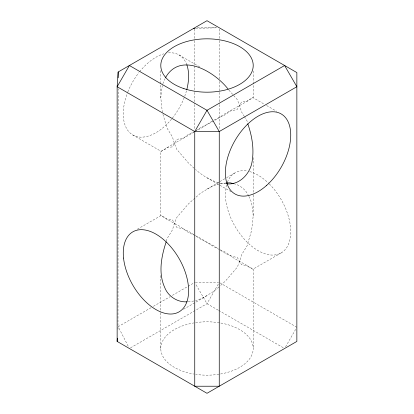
<?xml version="1.0" encoding="UTF-8"?>
<svg xmlns="http://www.w3.org/2000/svg" width="414" height="414" viewBox="0 0 414 414"><rect width="100%" height="100%" fill="white"/><g stroke="black" fill="none" stroke-linecap="round" stroke-linejoin="round"><path stroke-width="0.31" stroke-dasharray="2.07 1.55" d="M117.985 329.244L118.161 88.798M162.366 112.499L160.787 97.782L162.283 85.517M253.213 195.035L253.213 215.694L251.634 230.412L247.018 245.947L241.522 254.926L239.675 261.239L237.274 267.227L225.413 281.039L219.881 286.157M166.33 241.258L166.982 238.8L172.478 229.822L174.325 223.508L176.726 217.521L188.587 203.709L200.511 193.219L219.301 181.912M162.862 83.7L165.134 78.479M218.287 284.139L207 303.69L195.832 310.138M285.572 346.818L295.891 328.944M218.959 287.011L213.489 291.528L195.822 302.189M196.034 130.695L200.511 127.678L213.489 121.245L224.383 114.078L247.018 101.358L249.394 99.639L251.634 98.692L252.462 97.807L253.213 97.782L264.391 104.235M212.165 121.111L201.323 128.149L196.179 130.783M193.954 132.061C183.335 138.685 171.934 144.393 161.538 151.115L160.787 151.141L132.837 135.005M137.308 229.247L160.787 215.694L161.641 215.658L162.366 216.605L164.606 217.547L166.982 219.27L179.148 225.966L188.587 232.585L195.041 235.468L200.511 239.157L213.489 245.59L218.463 248.943M219.86 181.591L226.008 178.041M226.567 177.715L234.95 172.876M151.141 307.638L118.161 326.682L128.506 346.772M153.377 306.35L170.149 296.667M172.384 295.373L194.746 282.462M183.521 309.289L195.258 302.51M281.163 252.918L253.213 269.053L252.359 269.09L251.634 268.143L249.394 267.196L247.018 265.477L234.852 258.781L225.413 252.162L220.134 249.802M130.508 347.848L195.273 310.459M213.821 120.189L225.413 114.673L230.106 111.123L237.274 109.456L241.522 102.056L247.018 101.358L248.964 99.391L251.634 98.692L252.359 97.745L253.213 97.782L253.213 70.67M207 189.012L212.677 186.191L218.959 183.925M207 295.736L201.323 298.556L195.61 300.616M195.041 131.367L188.587 134.25L183.894 137.8L176.726 139.466L172.478 146.867L166.982 147.565L165.036 149.532L162.366 150.235L161.641 151.177L160.787 151.141L160.787 215.694L161.538 215.72L162.366 216.6L165.036 217.303L166.982 219.27L172.478 219.969L176.726 227.369L183.894 229.035L189.617 231.99L195.041 235.468M220.165 183.728L225.656 182.993M193.835 301.019L187.713 301.78M195.641 28.318L216.703 27.836M197.328 27.774L216.672 27.774M195.392 282.462L218.608 282.462M226.287 183.868L220.165 183.107M233.662 183.676C240.151 185.042 245.911 189.835 248.602 195.848M218.39 182.703C209.898 180.085 202.151 175.401 195.537 169.507M195.61 235.763C203.874 239.437 210.659 245.668 218.959 249.28C224.517 253.104 230.448 256.587 237.274 257.379L241.522 264.779L247.018 265.477L248.964 267.444L251.634 268.143L252.462 269.028L253.213 269.053L253.213 348.495M179.05 54.964L199.734 66.908M266.626 105.529L276.692 111.335M207 177.823L219.301 184.923M219.86 185.244L231.038 191.703M219.813 282.788L296.859 327.272M218.168 310.138L207 303.69L195.713 284.139M218.727 310.459L283.492 347.848M194.119 168.244L188.587 163.126L176.726 149.319L174.325 143.327L172.478 137.013L166.982 128.035L162.743 113.664M228.932 90.143L237.274 99.608L239.675 105.596L241.522 111.909L244.11 116.132M244.431 116.66L247.018 120.888L247.67 123.346M248.866 196.391L251.634 202.793L253.213 215.694M253.213 157.599L253.213 194.394M219.254 29.068L219.254 40.054M219.254 40.701L219.254 78.841M219.254 81.429L219.254 91.768M219.254 92.415L219.254 104.054M219.254 104.701L219.254 129.261M194.746 29.068L194.746 40.054M194.746 40.701L194.746 91.768M194.746 92.415L194.746 104.054M194.746 104.701L194.746 129.261M160.787 70.67L160.787 97.782M160.787 275.512L160.787 312.327M160.787 312.974L160.787 348.495A46.213 26.682 0 0 0 193.757 374.054M269.235 183.894A46.213 26.682 60 0 1 289.075 242.671A46.213 26.682 60 0 1 248.685 243.634A46.213 26.682 60 0 1 226.494 184.908M227.421 182.082A46.213 26.682 60 0 1 247.267 171.049M249.601 171.567A46.213 26.682 60 0 1 268.784 183.449M195.651 322.63A46.213 26.682 0 0 1 251.546 341.395A46.213 26.682 0 0 1 220.243 374.054M218.959 374.266A46.213 26.682 0 0 1 195.651 374.354M160.787 348.495A46.213 26.682 0 0 1 193.757 322.936M168.446 52.904A46.213 26.682 -60 0 1 186.579 64.17M186.481 90.775A46.213 26.682 -60 0 1 172.281 118.228M171.536 119.139A46.213 26.682 -60 0 1 132.537 134.824A46.213 26.682 -60 0 1 127.647 92.457M127.859 91.908A46.213 26.682 -60 0 1 138.871 72.667M139.606 71.741A46.213 26.682 -60 0 1 163.809 53.82"/><path stroke-width="0.62" d="M118.161 71.989L117.141 86.728L117.141 341.421L207 393.3L296.859 341.421L296.859 72.579L207 20.7L118.161 71.989L118.161 77.811M117.141 341.421L117.364 338.217M166.169 241.874C161.393 256.297 158.138 272.857 164.606 287.269C167.934 296.264 177.492 302.52 187.076 301.806M165.662 77.392C180.706 51.165 214.954 71.927 228.15 89.176M226.924 182.941L230.106 182.822L233.662 183.676M193.726 28.364L194.999 28.333M226.924 183.894C238.976 184.954 248.731 175.096 251.634 164.042C254.527 150.577 252.312 136.796 247.831 123.962M226.831 183.749A46.213 26.682 60 0 1 227.214 182.626M186.786 64.713A46.213 26.682 -60 0 1 186.807 89.553M219.254 131.538L219.254 386.226L194.746 386.226L194.746 131.538L207 110.31L284.604 65.505L296.859 86.728L219.254 131.538L194.746 131.538L117.141 86.728L129.396 65.505L207 110.31L219.254 131.538M266.512 185.503A46.213 26.682 -60 0 0 281.163 113.917A46.213 26.682 -60 0 0 226.494 162.397A46.213 26.682 -60 0 0 266.512 185.503M183.894 88.612A46.213 26.682 0 0 0 253.213 65.505A46.213 26.682 0 0 0 183.894 42.399A46.213 26.682 0 0 0 183.894 88.612M123.548 258.072A46.213 26.682 60 0 0 175.836 313.269A46.213 26.682 60 0 0 168.446 244.213A46.213 26.682 60 0 0 123.548 258.072"/></g></svg>
